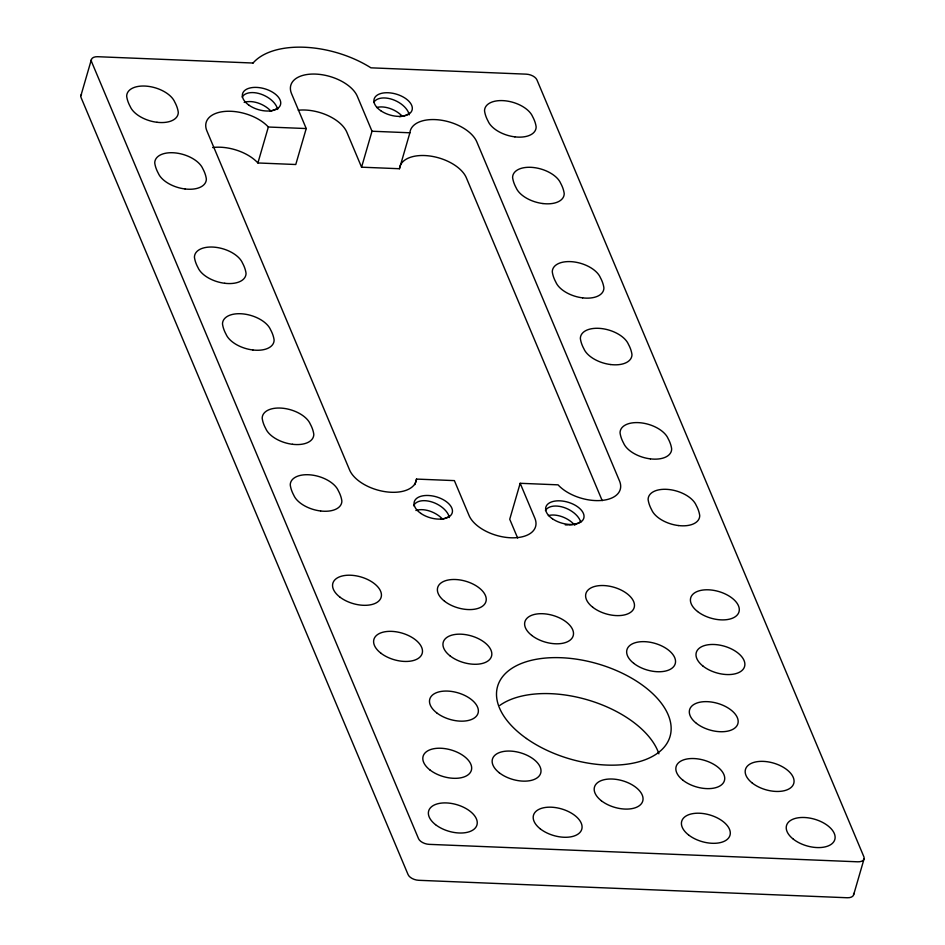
<?xml version="1.0" encoding="UTF-8"?>
<svg xmlns="http://www.w3.org/2000/svg" width="945" height="945" viewBox="0 0 945 945"><rect width="100%" height="100%" fill="white"/><g stroke="black" fill="none" stroke-linecap="round" stroke-linejoin="round"><path stroke-width="1.42" d="M80.904 95.658L91.346 59.7M257.902 162.965L268.345 127.02L306.227 128.555L295.773 164.513L257.902 162.965A35.012 19.325 16.2 0 0 212.625 147.55M602.213 500.649L466.357 177.814A35.012 19.325 16.2 0 0 429.904 156.008A35.012 19.325 16.2 0 0 399.452 168.73L361.569 167.182L372.011 131.237L357.34 96.355A35.012 19.325 16.2 0 0 315.63 74.088A35.012 19.325 16.2 0 0 291.544 93.673L306.227 128.555M399.452 168.73L409.894 132.784A35.012 19.325 16.2 0 1 440.346 120.062A35.012 19.325 16.2 0 1 476.8 141.856L619.518 480.981A35.012 19.325 16.2 0 1 600.465 500.531A35.012 19.325 16.2 0 1 558.058 484.844L520.175 483.297L509.733 519.242L517.636 538.024M414.89 484.608L416.497 479.08L454.38 480.615L469.063 515.497A35.012 19.325 16.2 0 0 510.761 537.776A35.012 19.325 16.2 0 0 534.846 518.179L520.175 483.297M853.654 894.75L864.096 858.804M372.011 131.237L409.894 132.784M361.569 167.182L346.886 132.3A35.012 19.325 16.2 0 0 298.266 110.234M81.494 94.488A8.977 4.961 16.2 0 0 81.116 97.678L408.075 874.597A8.977 4.961 16.2 0 0 418.765 880.303L847.263 897.75A8.977 4.961 16.2 0 0 853.654 893.427M499.881 705.36A89.787 49.553 16.2 0 1 589.255 700.363A89.787 49.553 16.2 0 1 658.889 753.826M416.497 479.08A35.012 19.325 16.2 0 1 386.044 491.802A35.012 19.325 16.2 0 1 349.603 469.996L206.884 130.871A35.012 19.325 16.2 0 1 225.938 111.333A35.012 19.325 16.2 0 1 268.345 127.02M415.906 510.513A19.526 11.505 25.7 0 1 442.52 519.065M449.359 517.541A19.526 11.505 25.7 0 0 434.924 503.083A19.526 11.505 25.7 0 0 415.67 503.094A19.526 9.84 7.3 0 0 413.579 505.788M449.525 515.982A19.526 9.84 7.3 0 1 440.724 519.278M548.336 515.604A19.526 11.505 25.7 0 1 574.82 525.243M580.738 522.089A19.526 11.505 25.7 0 0 565.949 508.209A19.526 11.505 25.7 0 0 547.249 508.457A19.526 9.84 7.3 0 0 545.442 510.572M581.104 521.345A19.526 9.84 7.3 0 1 568.866 524.924M567.673 524.936A19.526 9.84 7.3 0 1 565.252 524.853M244.188 102.426A19.526 11.505 25.7 0 1 270.802 110.978M277.641 109.455A19.526 11.505 25.7 0 0 263.218 94.996A19.526 11.505 25.7 0 0 243.952 95.008A19.526 9.84 7.3 0 0 242.133 97.122M277.806 107.895A19.526 9.84 7.3 0 1 270.093 111.014M376.618 107.517A19.526 11.505 25.7 0 1 402.393 116.341M409.232 114.817A19.526 11.505 25.7 0 0 394.797 100.359A19.526 11.505 25.7 0 0 375.531 100.371A19.526 9.84 7.3 0 0 373.724 102.473M409.398 113.258A19.526 9.84 7.3 0 1 399.475 116.684M253.047 63.031L97.737 56.712A8.977 4.961 16.2 0 0 91.57 61.732L418.517 838.64A8.977 4.961 16.2 0 0 429.207 844.357L857.706 861.805A8.977 4.961 16.2 0 0 863.884 856.784L536.925 79.864A8.977 4.961 16.2 0 0 526.235 74.159L370.936 67.827A79.912 44.108 16.2 0 0 253.047 63.031M601.315 800.722A25.137 13.88 16.2 0 0 642.222 802.388A25.137 13.88 16.2 0 0 612.289 779.023A25.137 13.88 16.2 0 0 601.315 800.722M435.515 824.642A25.137 13.88 16.2 0 0 476.422 826.308A25.137 13.88 16.2 0 0 446.489 802.931A25.137 13.88 16.2 0 0 435.515 824.642M793.375 839.207A25.137 13.88 16.2 0 0 834.293 840.873A25.137 13.88 16.2 0 0 804.349 817.496A25.137 13.88 16.2 0 0 793.375 839.207M703.139 666.201A25.137 13.88 16.2 0 0 744.046 667.867A25.137 13.88 16.2 0 0 714.113 644.49A25.137 13.88 16.2 0 0 703.139 666.201M752.326 783.086A25.137 13.88 16.2 0 0 793.233 784.752A25.137 13.88 16.2 0 0 763.3 761.375A25.137 13.88 16.2 0 0 752.326 783.086M592.739 607.245A25.137 13.88 16.2 0 0 633.646 608.911A25.137 13.88 16.2 0 0 603.713 585.546A25.137 13.88 16.2 0 0 592.739 607.245M688.562 834.943A25.137 13.88 16.2 0 0 729.469 836.608A25.137 13.88 16.2 0 0 699.536 813.232A25.137 13.88 16.2 0 0 688.562 834.943M429.94 769.951A25.137 13.88 16.2 0 0 470.846 771.616A25.137 13.88 16.2 0 0 440.902 748.251A25.137 13.88 16.2 0 0 429.94 769.951M380.752 653.078A25.137 13.88 16.2 0 0 421.659 654.743A25.137 13.88 16.2 0 0 391.714 631.366A25.137 13.88 16.2 0 0 380.752 653.078M540.339 828.907A25.137 13.88 16.2 0 0 581.246 830.572A25.137 13.88 16.2 0 0 551.301 807.195A25.137 13.88 16.2 0 0 540.339 828.907M444.516 601.209A25.137 13.88 16.2 0 0 485.423 602.875A25.137 13.88 16.2 0 0 455.478 579.509A25.137 13.88 16.2 0 0 444.516 601.209M697.564 611.521A25.137 13.88 16.2 0 0 738.47 613.187A25.137 13.88 16.2 0 0 708.526 589.81A25.137 13.88 16.2 0 0 697.564 611.521M339.704 596.945A25.137 13.88 16.2 0 0 380.611 598.61A25.137 13.88 16.2 0 0 350.666 575.233A25.137 13.88 16.2 0 0 339.704 596.945M682.987 780.263A25.137 13.88 16.2 0 0 723.894 781.928A25.137 13.88 16.2 0 0 693.949 758.551A25.137 13.88 16.2 0 0 682.987 780.263M696.441 723.362A25.137 13.88 16.2 0 0 737.348 725.028A25.137 13.88 16.2 0 0 707.403 701.662A25.137 13.88 16.2 0 0 696.441 723.362M633.8 663.378A25.137 13.88 16.2 0 0 674.706 665.044A25.137 13.88 16.2 0 0 644.762 641.667A25.137 13.88 16.2 0 0 633.8 663.378M531.763 635.43A25.137 13.88 16.2 0 0 572.67 637.095A25.137 13.88 16.2 0 0 542.725 613.718A25.137 13.88 16.2 0 0 531.763 635.43M450.092 655.901A25.137 13.88 16.2 0 0 490.998 657.566A25.137 13.88 16.2 0 0 461.065 634.189A25.137 13.88 16.2 0 0 450.092 655.901M436.637 712.79A25.137 13.88 16.2 0 0 477.544 714.455A25.137 13.88 16.2 0 0 447.611 691.078A25.137 13.88 16.2 0 0 436.637 712.79M499.279 772.774A25.137 13.88 16.2 0 0 540.186 774.439A25.137 13.88 16.2 0 0 510.253 751.074A25.137 13.88 16.2 0 0 499.279 772.774M320.603 510.985A25.137 13.88 16.2 0 0 341.866 501.027A66.28 36.583 16.2 0 0 338.322 490.727A25.137 13.88 16.2 0 0 311.519 474.992A25.137 13.88 16.2 0 0 290.257 484.95A66.28 36.583 16.2 0 0 293.789 495.251A25.137 13.88 16.2 0 0 320.603 510.985M292.537 444.292A25.137 13.88 16.2 0 0 313.799 434.334A66.28 36.583 16.2 0 0 310.255 424.045A25.137 13.88 16.2 0 0 283.453 408.311A25.137 13.88 16.2 0 0 262.19 418.257A66.28 36.583 16.2 0 0 265.734 428.558A25.137 13.88 16.2 0 0 292.537 444.292M252.847 349.981A25.137 13.88 16.2 0 0 274.109 340.023A66.28 36.583 16.2 0 0 270.565 329.734A25.137 13.88 16.2 0 0 243.763 313.988A25.137 13.88 16.2 0 0 222.5 323.946A66.28 36.583 16.2 0 0 226.044 334.246A25.137 13.88 16.2 0 0 252.847 349.981M224.78 283.287A25.137 13.88 16.2 0 0 246.043 273.341A66.28 36.583 16.2 0 0 242.499 263.041A25.137 13.88 16.2 0 0 215.696 247.306A25.137 13.88 16.2 0 0 194.434 257.264A66.28 36.583 16.2 0 0 197.977 267.553A25.137 13.88 16.2 0 0 224.78 283.287M185.09 188.976A25.137 13.88 16.2 0 0 206.353 179.018A66.28 36.583 16.2 0 0 202.809 168.73A25.137 13.88 16.2 0 0 176.006 152.995A25.137 13.88 16.2 0 0 154.744 162.942A66.28 36.583 16.2 0 0 158.287 173.242A25.137 13.88 16.2 0 0 185.09 188.976M157.024 122.283A25.137 13.88 16.2 0 0 178.286 112.337A66.28 36.583 16.2 0 0 174.742 102.036A25.137 13.88 16.2 0 0 147.94 86.302A25.137 13.88 16.2 0 0 126.677 96.26A66.28 36.583 16.2 0 0 130.221 106.549A25.137 13.88 16.2 0 0 157.024 122.283M678.463 525.55A25.137 13.88 16.2 0 0 699.725 515.604A66.28 36.583 16.2 0 0 696.181 505.303A25.137 13.88 16.2 0 0 669.379 489.569A25.137 13.88 16.2 0 0 648.116 499.527A66.28 36.583 16.2 0 0 651.66 509.816A25.137 13.88 16.2 0 0 678.463 525.55M650.396 458.868A25.137 13.88 16.2 0 0 671.659 448.91A66.28 36.583 16.2 0 0 668.115 438.61A25.137 13.88 16.2 0 0 641.312 422.876A25.137 13.88 16.2 0 0 620.05 432.834A66.28 36.583 16.2 0 0 623.594 443.134A25.137 13.88 16.2 0 0 650.396 458.868M610.706 364.546A25.137 13.88 16.2 0 0 631.969 354.599A66.28 36.583 16.2 0 0 628.425 344.299A25.137 13.88 16.2 0 0 601.622 328.565A25.137 13.88 16.2 0 0 580.36 338.523A66.28 36.583 16.2 0 0 583.904 348.811A25.137 13.88 16.2 0 0 610.706 364.546M582.64 297.864A25.137 13.88 16.2 0 0 603.902 287.906A66.28 36.583 16.2 0 0 600.358 277.606A25.137 13.88 16.2 0 0 573.556 261.871A25.137 13.88 16.2 0 0 552.293 271.829A66.28 36.583 16.2 0 0 555.837 282.13A25.137 13.88 16.2 0 0 582.64 297.864M542.95 203.553A25.137 13.88 16.2 0 0 564.212 193.595A66.28 36.583 16.2 0 0 560.668 183.295A25.137 13.88 16.2 0 0 533.866 167.56A25.137 13.88 16.2 0 0 512.603 177.518A66.28 36.583 16.2 0 0 516.147 187.819A25.137 13.88 16.2 0 0 542.95 203.553M514.883 136.86A25.137 13.88 16.2 0 0 536.146 126.902A66.28 36.583 16.2 0 0 532.602 116.613A25.137 13.88 16.2 0 0 505.799 100.867A25.137 13.88 16.2 0 0 484.537 110.825A66.28 36.583 16.2 0 0 488.081 121.125A25.137 13.88 16.2 0 0 514.883 136.86M526.459 738.506A89.787 49.553 16.2 0 0 669.521 738.057A89.787 49.553 16.2 0 0 555.506 657.614A89.787 49.553 16.2 0 0 526.459 738.506M380.717 110.683A19.75 10.903 16.2 0 0 412.02 110.27A19.75 10.903 16.2 0 0 386.611 92.728A19.75 10.903 16.2 0 0 380.717 110.683M552.435 518.77A19.75 10.903 16.2 0 0 583.738 518.356A19.75 10.903 16.2 0 0 558.33 500.815A19.75 10.903 16.2 0 0 552.435 518.77M420.844 513.407A19.75 10.903 16.2 0 0 452.159 513.005A19.75 10.903 16.2 0 0 426.738 495.463A19.75 10.903 16.2 0 0 420.844 513.407M249.137 105.32A19.75 10.903 16.2 0 0 280.441 104.919A19.75 10.903 16.2 0 0 255.032 87.377A19.75 10.903 16.2 0 0 249.137 105.32"/></g></svg>
